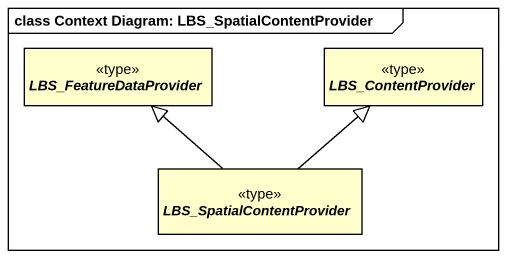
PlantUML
@startuml
mainframe class Context Diagram: LBS_SpatialContentProvider
hide circle
hide empty members
abstract class LBS_FeatureDataProvider <<type>>
abstract class LBS_ContentProvider <<type>>
abstract class LBS_SpatialContentProvider <<type>>
LBS_SpatialContentProvider -up-|> LBS_FeatureDataProvider
LBS_SpatialContentProvider -up-|> LBS_ContentProvider
@enduml
